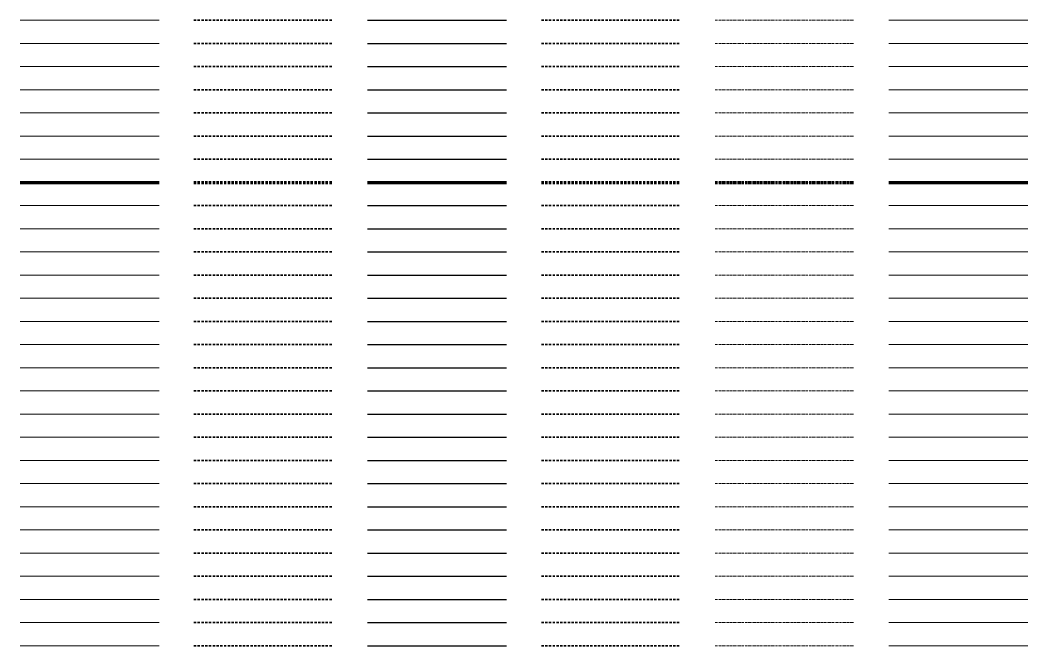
# Model space of a CAD drawing. Header units: metres. Extents: x -170 to 2070, y -13 to 17840.
# Drawn here: x 150 to 1020, y 16180 to 16720 of the extents above; entities that cross this region are included whole.
import ezdxf
from ezdxf.lldxf.tags import DXFTag

# ---------------------------------------------------------------- set-up
doc = ezdxf.new("R2010")
doc.units = ezdxf.units.M
doc.linetypes.add('KL-SO', pattern=[3.25, 2, -1.25])
doc.linetypes.add('KL-VERLATEN-SO', pattern=[3.25, 2, -0.5, 0.25, -0.5])
for name, color, linetype, lineweight in [('B-OI-KL-ET_MS_TRANSPORT_3 kV_1x630Cu as70-G', 12, 'Continuous', 18), ('B-OI-KL-ET_MS_TRANSPORT_3 kV_1x630Cu as70-RESERVE-G', 12, 'KL-RESERVE-SO', 18), ('B-OI-KL-ET_MS_TRANSPORT_3 kV_1x630Cu as70-VERLATEN-G', 12, 'KL-VERLATEN-SO', 18), ('B-OI-KL-ET_MS_TRANSPORT_3 kV_1x800Alrm as35-G', 12, 'Continuous', 18), ('B-OI-KL-ET_MS_TRANSPORT_3 kV_1x800Alrm as35-RESERVE-G', 12, 'KL-RESERVE-SO', 18), ('B-OI-KL-ET_MS_TRANSPORT_3 kV_1x800Alrm as35-VERLATEN-G', 12, 'KL-VERLATEN-SO', 18), ('B-OI-KL-ET_MS_TRANSPORT_3 kV_1x800Alrm as50-G', 12, 'Continuous', 18), ('B-OI-KL-ET_MS_TRANSPORT_3 kV_1x800Alrm as50-RESERVE-G', 12, 'KL-RESERVE-SO', 18), ('B-OI-KL-ET_MS_TRANSPORT_3 kV_1x800Alrm as50-VERLATEN-G', 12, 'KL-VERLATEN-SO', 18), ('B-OI-KL-ET_MS_TRANSPORT_3 kV_3x240Alrm as35-G', 12, 'Continuous', 18), ('B-OI-KL-ET_MS_TRANSPORT_3 kV_3x240Alrm as35-RESERVE-G', 12, 'KL-RESERVE-SO', 18), ('B-OI-KL-ET_MS_TRANSPORT_3 kV_3x240Alrm as35-VERLATEN-G', 12, 'KL-VERLATEN-SO', 18), ('B-OI-KL-ET_MS_TRANSPORT_3 kV_3x240Alrm as50-G', 12, 'Continuous', 18), ('B-OI-KL-ET_MS_TRANSPORT_3 kV_3x240Alrm as50-RESERVE-G', 12, 'KL-RESERVE-SO', 18), ('B-OI-KL-ET_MS_TRANSPORT_3 kV_3x240Alrm as50-VERLATEN-G', 12, 'KL-VERLATEN-SO', 18), ('B-OI-KL-ET_MS_TRANSPORT_3 kV_3x95Alrm as50-G', 12, 'Continuous', 18), ('B-OI-KL-ET_MS_TRANSPORT_3 kV_3x95Alrm as50-RESERVE-G', 12, 'KL-RESERVE-SO', 18), ('B-OI-KL-ET_MS_TRANSPORT_3 kV_3x95Alrm as50-VERLATEN-G', 12, 'KL-VERLATEN-SO', 18), ('B-OI-KL-ET_MS_TRANSPORT_3 kV_OVERIG-G', 12, 'Continuous', 18), ('B-OI-KL-ET_MS_TRANSPORT_3 kV_OVERIG-RESERVE-G', 12, 'KL-RESERVE-SO', 18), ('B-OI-KL-ET_MS_TRANSPORT_3 kV_OVERIG-VERLATEN-G', 12, 'KL-VERLATEN-SO', 18), ('B-OI-KL-ET_MS_TRANSPORT_6 kV_1x240Alrm as25-G', 12, 'Continuous', 18), ('B-OI-KL-ET_MS_TRANSPORT_6 kV_1x240Alrm as25-RESERVE-G', 12, 'KL-RESERVE-SO', 18), ('B-OI-KL-ET_MS_TRANSPORT_6 kV_1x240Alrm as25-VERLATEN-G', 12, 'KL-VERLATEN-SO', 18), ('B-OI-KL-ET_MS_TRANSPORT_6 kV_1x400Cu 50as-G', 12, 'Continuous', 18), ('B-OI-KL-ET_MS_TRANSPORT_6 kV_1x400Cu 50as-RESERVE-G', 12, 'KL-RESERVE-SO', 18), ('B-OI-KL-ET_MS_TRANSPORT_6 kV_1x400Cu 50as-VERLATEN-G', 12, 'KL-VERLATEN-SO', 18), ('B-OI-KL-ET_MS_TRANSPORT_6 kV_1x630Alrm as35-G', 12, 'Continuous', 18), ('B-OI-KL-ET_MS_TRANSPORT_6 kV_1x630Alrm as35-RESERVE-G', 12, 'KL-RESERVE-SO', 18), ('B-OI-KL-ET_MS_TRANSPORT_6 kV_1x630Alrm as35-VERLATEN-G', 12, 'KL-VERLATEN-SO', 18), ('B-OI-KL-ET_MS_TRANSPORT_6 kV_1x630Alrm as50-G', 12, 'Continuous', 18), ('B-OI-KL-ET_MS_TRANSPORT_6 kV_1x630Alrm as50-RESERVE-G', 12, 'KL-RESERVE-SO', 18), ('B-OI-KL-ET_MS_TRANSPORT_6 kV_1x630Alrm as50-VERLATEN-G', 12, 'KL-VERLATEN-SO', 18), ('B-OI-KL-ET_MS_TRANSPORT_6 kV_1x630Cu as35-G', 12, 'Continuous', 18), ('B-OI-KL-ET_MS_TRANSPORT_6 kV_1x630Cu as35-RESERVE-G', 12, 'KL-RESERVE-SO', 18), ('B-OI-KL-ET_MS_TRANSPORT_6 kV_1x630Cu as35-VERLATEN-G', 12, 'KL-VERLATEN-SO', 18), ('B-OI-KL-ET_MS_TRANSPORT_6 kV_1x630Cu as50-G', 12, 'Continuous', 18), ('B-OI-KL-ET_MS_TRANSPORT_6 kV_1x630Cu as50-RESERVE-G', 12, 'KL-RESERVE-SO', 18), ('B-OI-KL-ET_MS_TRANSPORT_6 kV_1x630Cu as50-VERLATEN-G', 12, 'KL-VERLATEN-SO', 18), ('B-OI-KL-ET_MS_TRANSPORT_6 kV_1x630Cu as70-G', 12, 'Continuous', 18), ('B-OI-KL-ET_MS_TRANSPORT_6 kV_1x630Cu as70-RESERVE-G', 12, 'KL-RESERVE-SO', 18), ('B-OI-KL-ET_MS_TRANSPORT_6 kV_1x630Cu as70-VERLATEN-G', 12, 'KL-VERLATEN-SO', 18), ('B-OI-KL-ET_MS_TRANSPORT_6 kV_1x800Alrm as35-G', 12, 'Continuous', 18), ('B-OI-KL-ET_MS_TRANSPORT_6 kV_1x800Alrm as35-RESERVE-G', 12, 'KL-RESERVE-SO', 18), ('B-OI-KL-ET_MS_TRANSPORT_6 kV_1x800Alrm as35-VERLATEN-G', 12, 'KL-VERLATEN-SO', 18), ('B-OI-KL-ET_MS_TRANSPORT_6 kV_1x800Alrm as50-G', 12, 'Continuous', 18), ('B-OI-KL-ET_MS_TRANSPORT_6 kV_1x800Alrm as50-RESERVE-G', 12, 'KL-RESERVE-SO', 18), ('B-OI-KL-ET_MS_TRANSPORT_6 kV_1x800Alrm as50-VERLATEN-G', 12, 'KL-VERLATEN-SO', 18), ('B-OI-KL-ET_MS_TRANSPORT_6 kV_3x240Alrm as35-G', 12, 'Continuous', 18), ('B-OI-KL-ET_MS_TRANSPORT_6 kV_3x240Alrm as35-RESERVE-G', 12, 'KL-RESERVE-SO', 18), ('B-OI-KL-ET_MS_TRANSPORT_6 kV_3x240Alrm as35-VERLATEN-G', 12, 'KL-VERLATEN-SO', 18), ('B-OI-KL-ET_MS_TRANSPORT_6 kV_3x240Alrm as50-G', 12, 'Continuous', 18), ('B-OI-KL-ET_MS_TRANSPORT_6 kV_3x240Alrm as50-RESERVE-G', 12, 'KL-RESERVE-SO', 18), ('B-OI-KL-ET_MS_TRANSPORT_6 kV_3x240Alrm as50-VERLATEN-G', 12, 'KL-VERLATEN-SO', 18), ('B-OI-KL-ET_MS_TRANSPORT_6 kV_3x95Alrm as50-G', 12, 'Continuous', 18), ('B-OI-KL-ET_MS_TRANSPORT_6 kV_3x95Alrm as50-RESERVE-G', 12, 'KL-RESERVE-SO', 18), ('B-OI-KL-ET_MS_TRANSPORT_6 kV_3x95Alrm as50-VERLATEN-G', 12, 'KL-VERLATEN-SO', 18), ('B-OI-KL-ET_MS_TRANSPORT_6 kV_OVERIG-G', 12, 'Continuous', 18), ('B-OI-KL-ET_MS_TRANSPORT_6 kV_OVERIG-RESERVE-G', 12, 'KL-RESERVE-SO', 18), ('B-OI-KL-ET_MS_TRANSPORT_6 kV_OVERIG-VERLATEN-G', 12, 'KL-VERLATEN-SO', 18), ('B-OI-KL-ET_MS_VERWIJZING_MANTELBUIS-G', 7, 'Continuous', 70), ('B-OI-KL-ET_MS_VERWIJZING_MANTELBUIS-RESERVE-G', 7, 'KL-RESERVE-SO', 70), ('B-OI-KL-ET_MS_VERWIJZING_MANTELBUIS-VERLATEN-G', 7, 'KL-VERLATEN-SO', 70), ('B-OI-KL-ET_MS_ZINKER_BOOG-G', 7, 'Continuous', 18), ('B-OI-KL-ET_MS_ZINKER_BOOG-RESERVE-G', 7, 'KL-RESERVE-SO', 18), ('B-OI-KL-ET_MS_ZINKER_BOOG-VERLATEN-G', 7, 'KL-VERLATEN-SO', 18), ('B-OI-KL-ET_OV_AANSLUITNET_230 V_2x2.5Cu as2.5-G', 14, 'Continuous', 18), ('B-OI-KL-ET_OV_AANSLUITNET_230 V_2x2.5Cu as2.5-RESERVE-G', 14, 'KL-RESERVE-SO', 18), ('B-OI-KL-ET_OV_AANSLUITNET_230 V_2x2.5Cu as2.5-VERLATEN-G', 14, 'KL-VERLATEN-SO', 18), ('B-OI-KL-ET_OV_AANSLUITNET_230 V_3x10Cu as10-G', 14, 'Continuous', 18), ('B-OI-KL-ET_OV_AANSLUITNET_230 V_3x10Cu as10-RESERVE-G', 14, 'KL-RESERVE-SO', 18), ('B-OI-KL-ET_OV_AANSLUITNET_230 V_3x10Cu as10-VERLATEN-G', 14, 'KL-VERLATEN-SO', 18), ('B-OI-KL-ET_OV_AANSLUITNET_230 V_3x2.5Cu as2.5-G', 14, 'Continuous', 18), ('B-OI-KL-ET_OV_AANSLUITNET_230 V_3x2.5Cu as2.5-RESERVE-G', 14, 'KL-RESERVE-SO', 18), ('B-OI-KL-ET_OV_AANSLUITNET_230 V_3x2.5Cu as2.5-VERLATEN-G', 14, 'KL-VERLATEN-SO', 18), ('B-OI-KL-ET_OV_AANSLUITNET_230 V_3x6Cu as6-G', 14, 'Continuous', 18), ('B-OI-KL-ET_OV_AANSLUITNET_230 V_3x6Cu as6-RESERVE-G', 14, 'KL-RESERVE-SO', 18), ('B-OI-KL-ET_OV_AANSLUITNET_230 V_3x6Cu as6-VERLATEN-G', 14, 'KL-VERLATEN-SO', 18), ('B-OI-KL-ET_OV_AANSLUITNET_230 V_4x10Cu as10-G', 14, 'Continuous', 18), ('B-OI-KL-ET_OV_AANSLUITNET_230 V_4x10Cu as10-RESERVE-G', 14, 'KL-RESERVE-SO', 18), ('B-OI-KL-ET_OV_AANSLUITNET_230 V_4x10Cu as10-VERLATEN-G', 14, 'KL-VERLATEN-SO', 18), ('B-OI-KL-ET_OV_AANSLUITNET_230 V_4x150Al 4x6Cu as50Cu-G', 14, 'Continuous', 18), ('B-OI-KL-ET_OV_AANSLUITNET_230 V_4x150Al 4x6Cu as50Cu-RESERVE-G', 14, 'KL-RESERVE-SO', 18), ('B-OI-KL-ET_OV_AANSLUITNET_230 V_4x150Al 4x6Cu as50Cu-VERLATEN-G', 14, 'KL-VERLATEN-SO', 18), ('N-OI-KL-ET_MS_TRANSPORT_3 kV_1x630Cu as70-G', 12, 'KL-SO', 35), ('N-OI-KL-ET_MS_TRANSPORT_3 kV_1x800Alrm as35-G', 12, 'KL-SO', 35), ('N-OI-KL-ET_MS_TRANSPORT_3 kV_1x800Alrm as50-G', 12, 'KL-SO', 35), ('N-OI-KL-ET_MS_TRANSPORT_3 kV_3x240Alrm as35-G', 12, 'KL-SO', 35), ('N-OI-KL-ET_MS_TRANSPORT_3 kV_3x240Alrm as50-G', 12, 'KL-SO', 35), ('N-OI-KL-ET_MS_TRANSPORT_3 kV_3x95Alrm as50-G', 12, 'KL-SO', 35), ('N-OI-KL-ET_MS_TRANSPORT_3 kV_OVERIG-G', 12, 'KL-SO', 35), ('N-OI-KL-ET_MS_TRANSPORT_6 kV_1x240Alrm as25-G', 12, 'KL-SO', 35), ('N-OI-KL-ET_MS_TRANSPORT_6 kV_1x400Cu 50as-G', 12, 'KL-SO', 35), ('N-OI-KL-ET_MS_TRANSPORT_6 kV_1x630Alrm as35-G', 12, 'KL-SO', 35), ('N-OI-KL-ET_MS_TRANSPORT_6 kV_1x630Alrm as50-G', 12, 'KL-SO', 35), ('N-OI-KL-ET_MS_TRANSPORT_6 kV_1x630Cu as35-G', 12, 'KL-SO', 35), ('N-OI-KL-ET_MS_TRANSPORT_6 kV_1x630Cu as50-G', 12, 'KL-SO', 35), ('N-OI-KL-ET_MS_TRANSPORT_6 kV_1x630Cu as70-G', 12, 'KL-SO', 35), ('N-OI-KL-ET_MS_TRANSPORT_6 kV_1x800Alrm as35-G', 12, 'KL-SO', 35), ('N-OI-KL-ET_MS_TRANSPORT_6 kV_1x800Alrm as50-G', 12, 'KL-SO', 35), ('N-OI-KL-ET_MS_TRANSPORT_6 kV_3x240Alrm as35-G', 12, 'KL-SO', 35), ('N-OI-KL-ET_MS_TRANSPORT_6 kV_3x240Alrm as50-G', 12, 'KL-SO', 35), ('N-OI-KL-ET_MS_TRANSPORT_6 kV_3x95Alrm as50-G', 12, 'KL-SO', 35), ('N-OI-KL-ET_MS_TRANSPORT_6 kV_OVERIG-G', 12, 'KL-SO', 35), ('N-OI-KL-ET_MS_VERWIJZING_MANTELBUIS-G', 10, 'KL-SO', 70), ('N-OI-KL-ET_MS_ZINKER_BOOG-G', 7, 'KL-SO', 35), ('N-OI-KL-ET_OV_AANSLUITNET_230 V_2x2.5Cu as2.5-G', 14, 'KL-SO', 35), ('N-OI-KL-ET_OV_AANSLUITNET_230 V_3x10Cu as10-G', 14, 'KL-SO', 35), ('N-OI-KL-ET_OV_AANSLUITNET_230 V_3x2.5Cu as2.5-G', 14, 'KL-SO', 35), ('N-OI-KL-ET_OV_AANSLUITNET_230 V_3x6Cu as6-G', 14, 'KL-SO', 35), ('N-OI-KL-ET_OV_AANSLUITNET_230 V_4x10Cu as10-G', 14, 'KL-SO', 35), ('N-OI-KL-ET_OV_AANSLUITNET_230 V_4x150Al 4x6Cu as50Cu-G', 14, 'KL-SO', 35), ('R-OI-KL-ET_MS_TRANSPORT_3 kV_1x630Cu as70-G', 12, 'KL-SO', 35), ('R-OI-KL-ET_MS_TRANSPORT_3 kV_1x800Alrm as35-G', 12, 'KL-SO', 35), ('R-OI-KL-ET_MS_TRANSPORT_3 kV_1x800Alrm as50-G', 12, 'KL-SO', 35), ('R-OI-KL-ET_MS_TRANSPORT_3 kV_3x240Alrm as35-G', 12, 'KL-SO', 35), ('R-OI-KL-ET_MS_TRANSPORT_3 kV_3x240Alrm as50-G', 12, 'KL-SO', 35), ('R-OI-KL-ET_MS_TRANSPORT_3 kV_3x95Alrm as50-G', 12, 'KL-SO', 35), ('R-OI-KL-ET_MS_TRANSPORT_3 kV_OVERIG-G', 12, 'KL-SO', 35), ('R-OI-KL-ET_MS_TRANSPORT_6 kV_1x240Alrm as25-G', 12, 'KL-SO', 35), ('R-OI-KL-ET_MS_TRANSPORT_6 kV_1x400Cu 50as-G', 12, 'KL-SO', 35), ('R-OI-KL-ET_MS_TRANSPORT_6 kV_1x630Alrm as35-G', 12, 'KL-SO', 35), ('R-OI-KL-ET_MS_TRANSPORT_6 kV_1x630Alrm as50-G', 12, 'KL-SO', 35), ('R-OI-KL-ET_MS_TRANSPORT_6 kV_1x630Cu as35-G', 12, 'KL-SO', 35), ('R-OI-KL-ET_MS_TRANSPORT_6 kV_1x630Cu as50-G', 12, 'KL-SO', 35), ('R-OI-KL-ET_MS_TRANSPORT_6 kV_1x630Cu as70-G', 12, 'KL-SO', 35), ('R-OI-KL-ET_MS_TRANSPORT_6 kV_1x800Alrm as35-G', 12, 'KL-SO', 35), ('R-OI-KL-ET_MS_TRANSPORT_6 kV_1x800Alrm as50-G', 12, 'KL-SO', 35), ('R-OI-KL-ET_MS_TRANSPORT_6 kV_3x240Alrm as35-G', 12, 'KL-SO', 35), ('R-OI-KL-ET_MS_TRANSPORT_6 kV_3x240Alrm as50-G', 12, 'KL-SO', 35), ('R-OI-KL-ET_MS_TRANSPORT_6 kV_3x95Alrm as50-G', 12, 'KL-SO', 35), ('R-OI-KL-ET_MS_TRANSPORT_6 kV_OVERIG-G', 12, 'KL-SO', 35), ('R-OI-KL-ET_MS_VERWIJZING_MANTELBUIS-G', 10, 'KL-SO', 70), ('R-OI-KL-ET_MS_ZINKER_BOOG-G', 7, 'KL-SO', 35), ('R-OI-KL-ET_OV_AANSLUITNET_230 V_2x2.5Cu as2.5-G', 14, 'KL-SO', 35), ('R-OI-KL-ET_OV_AANSLUITNET_230 V_3x10Cu as10-G', 14, 'KL-SO', 35), ('R-OI-KL-ET_OV_AANSLUITNET_230 V_3x2.5Cu as2.5-G', 14, 'KL-SO', 35), ('R-OI-KL-ET_OV_AANSLUITNET_230 V_3x6Cu as6-G', 14, 'KL-SO', 35), ('R-OI-KL-ET_OV_AANSLUITNET_230 V_4x10Cu as10-G', 14, 'KL-SO', 35), ('R-OI-KL-ET_OV_AANSLUITNET_230 V_4x150Al 4x6Cu as50Cu-G', 14, 'KL-SO', 35), ('V-OI-KL-ET_MS_TRANSPORT_3 kV_1x630Cu as70-G', 12, 'V-KL-SO', 25), ('V-OI-KL-ET_MS_TRANSPORT_3 kV_1x800Alrm as35-G', 12, 'V-KL-SO', 25), ('V-OI-KL-ET_MS_TRANSPORT_3 kV_1x800Alrm as50-G', 12, 'V-KL-SO', 25), ('V-OI-KL-ET_MS_TRANSPORT_3 kV_3x240Alrm as35-G', 12, 'V-KL-SO', 25), ('V-OI-KL-ET_MS_TRANSPORT_3 kV_3x240Alrm as50-G', 12, 'V-KL-SO', 25), ('V-OI-KL-ET_MS_TRANSPORT_3 kV_3x95Alrm as50-G', 12, 'V-KL-SO', 25), ('V-OI-KL-ET_MS_TRANSPORT_3 kV_OVERIG-G', 12, 'V-KL-SO', 25), ('V-OI-KL-ET_MS_TRANSPORT_6 kV_1x240Alrm as25-G', 12, 'V-KL-SO', 25), ('V-OI-KL-ET_MS_TRANSPORT_6 kV_1x400Cu 50as-G', 12, 'V-KL-SO', 25), ('V-OI-KL-ET_MS_TRANSPORT_6 kV_1x630Alrm as35-G', 12, 'V-KL-SO', 25), ('V-OI-KL-ET_MS_TRANSPORT_6 kV_1x630Alrm as50-G', 12, 'V-KL-SO', 25), ('V-OI-KL-ET_MS_TRANSPORT_6 kV_1x630Cu as35-G', 12, 'V-KL-SO', 25), ('V-OI-KL-ET_MS_TRANSPORT_6 kV_1x630Cu as50-G', 12, 'V-KL-SO', 25), ('V-OI-KL-ET_MS_TRANSPORT_6 kV_1x630Cu as70-G', 12, 'V-KL-SO', 25), ('V-OI-KL-ET_MS_TRANSPORT_6 kV_1x800Alrm as35-G', 12, 'V-KL-SO', 25), ('V-OI-KL-ET_MS_TRANSPORT_6 kV_1x800Alrm as50-G', 12, 'V-KL-SO', 25), ('V-OI-KL-ET_MS_TRANSPORT_6 kV_3x240Alrm as35-G', 12, 'V-KL-SO', 25), ('V-OI-KL-ET_MS_TRANSPORT_6 kV_3x240Alrm as50-G', 12, 'V-KL-SO', 25), ('V-OI-KL-ET_MS_TRANSPORT_6 kV_3x95Alrm as50-G', 12, 'V-KL-SO', 25), ('V-OI-KL-ET_MS_TRANSPORT_6 kV_OVERIG-G', 12, 'V-KL-SO', 25), ('V-OI-KL-ET_MS_VERWIJZING_MANTELBUIS-G', 7, 'V-KL-SO', 70), ('V-OI-KL-ET_MS_ZINKER_BOOG-G', 7, 'V-KL-SO', 25), ('V-OI-KL-ET_OV_AANSLUITNET_230 V_2x2.5Cu as2.5-G', 14, 'V-KL-SO', 25), ('V-OI-KL-ET_OV_AANSLUITNET_230 V_3x10Cu as10-G', 14, 'V-KL-SO', 25), ('V-OI-KL-ET_OV_AANSLUITNET_230 V_3x2.5Cu as2.5-G', 14, 'V-KL-SO', 25), ('V-OI-KL-ET_OV_AANSLUITNET_230 V_3x6Cu as6-G', 14, 'V-KL-SO', 25), ('V-OI-KL-ET_OV_AANSLUITNET_230 V_4x10Cu as10-G', 14, 'V-KL-SO', 25), ('V-OI-KL-ET_OV_AANSLUITNET_230 V_4x150Al 4x6Cu as50Cu-G', 14, 'V-KL-SO', 25)]:
    doc.layers.add(name, color=color, linetype=linetype, lineweight=lineweight)
tags = doc.linetypes.add('KL-RESERVE-SO', pattern='A,7,-2,["RS",Standard,S=1,R=0,X=-1,Y=-0.5],-1.5', length=10.5).pattern_tags.tags
tags[6] = DXFTag(74, 10)
doc.linetypes.add('V-KL-SO', pattern='A,2,[24,nlcs.shx,S=0.75,R=0,X=0,Y=0],2', length=4)

msp = doc.modelspace()

# ---------------------------------------------------------------- linework, layer by layer
at = {"layer": 'B-OI-KL-ET_MS_TRANSPORT_3 kV_1x630Cu as70-G'}
msp.add_line((150, 16180), (270, 16180), dxfattribs=at)
at = {"layer": 'B-OI-KL-ET_MS_TRANSPORT_3 kV_1x630Cu as70-RESERVE-G'}
msp.add_line((900, 16180), (1020, 16180), dxfattribs=at)
at = {"layer": 'B-OI-KL-ET_MS_TRANSPORT_3 kV_1x630Cu as70-VERLATEN-G'}
msp.add_line((750, 16180), (870, 16180), dxfattribs=at)
at = {"layer": 'B-OI-KL-ET_MS_TRANSPORT_3 kV_1x800Alrm as35-G'}
msp.add_line((150, 16200), (270, 16200), dxfattribs=at)
at = {"layer": 'B-OI-KL-ET_MS_TRANSPORT_3 kV_1x800Alrm as35-RESERVE-G'}
msp.add_line((900, 16200), (1020, 16200), dxfattribs=at)
at = {"layer": 'B-OI-KL-ET_MS_TRANSPORT_3 kV_1x800Alrm as35-VERLATEN-G'}
msp.add_line((750, 16200), (870, 16200), dxfattribs=at)
at = {"layer": 'B-OI-KL-ET_MS_TRANSPORT_3 kV_1x800Alrm as50-G'}
msp.add_line((150, 16220), (270, 16220), dxfattribs=at)
at = {"layer": 'B-OI-KL-ET_MS_TRANSPORT_3 kV_1x800Alrm as50-RESERVE-G'}
msp.add_line((900, 16220), (1020, 16220), dxfattribs=at)
at = {"layer": 'B-OI-KL-ET_MS_TRANSPORT_3 kV_1x800Alrm as50-VERLATEN-G'}
msp.add_line((750, 16220), (870, 16220), dxfattribs=at)
at = {"layer": 'B-OI-KL-ET_MS_TRANSPORT_3 kV_3x240Alrm as35-G'}
msp.add_line((150, 16240), (270, 16240), dxfattribs=at)
at = {"layer": 'B-OI-KL-ET_MS_TRANSPORT_3 kV_3x240Alrm as35-RESERVE-G'}
msp.add_line((900, 16240), (1020, 16240), dxfattribs=at)
at = {"layer": 'B-OI-KL-ET_MS_TRANSPORT_3 kV_3x240Alrm as35-VERLATEN-G'}
msp.add_line((750, 16240), (870, 16240), dxfattribs=at)
at = {"layer": 'B-OI-KL-ET_MS_TRANSPORT_3 kV_3x240Alrm as50-G'}
msp.add_line((150, 16260), (270, 16260), dxfattribs=at)
at = {"layer": 'B-OI-KL-ET_MS_TRANSPORT_3 kV_3x240Alrm as50-RESERVE-G'}
msp.add_line((900, 16260), (1020, 16260), dxfattribs=at)
at = {"layer": 'B-OI-KL-ET_MS_TRANSPORT_3 kV_3x240Alrm as50-VERLATEN-G'}
msp.add_line((750, 16260), (870, 16260), dxfattribs=at)
at = {"layer": 'B-OI-KL-ET_MS_TRANSPORT_3 kV_3x95Alrm as50-G'}
msp.add_line((150, 16280), (270, 16280), dxfattribs=at)
at = {"layer": 'B-OI-KL-ET_MS_TRANSPORT_3 kV_3x95Alrm as50-RESERVE-G'}
msp.add_line((900, 16280), (1020, 16280), dxfattribs=at)
at = {"layer": 'B-OI-KL-ET_MS_TRANSPORT_3 kV_3x95Alrm as50-VERLATEN-G'}
msp.add_line((750, 16280), (870, 16280), dxfattribs=at)
at = {"layer": 'B-OI-KL-ET_MS_TRANSPORT_3 kV_OVERIG-G'}
msp.add_line((150, 16300), (270, 16300), dxfattribs=at)
at = {"layer": 'B-OI-KL-ET_MS_TRANSPORT_3 kV_OVERIG-RESERVE-G'}
msp.add_line((900, 16300), (1020, 16300), dxfattribs=at)
at = {"layer": 'B-OI-KL-ET_MS_TRANSPORT_3 kV_OVERIG-VERLATEN-G'}
msp.add_line((750, 16300), (870, 16300), dxfattribs=at)
at = {"layer": 'B-OI-KL-ET_MS_TRANSPORT_6 kV_1x240Alrm as25-G'}
msp.add_line((150, 16320), (270, 16320), dxfattribs=at)
at = {"layer": 'B-OI-KL-ET_MS_TRANSPORT_6 kV_1x240Alrm as25-RESERVE-G'}
msp.add_line((900, 16320), (1020, 16320), dxfattribs=at)
at = {"layer": 'B-OI-KL-ET_MS_TRANSPORT_6 kV_1x240Alrm as25-VERLATEN-G'}
msp.add_line((750, 16320), (870, 16320), dxfattribs=at)
at = {"layer": 'B-OI-KL-ET_MS_TRANSPORT_6 kV_1x400Cu 50as-G'}
msp.add_line((150, 16340), (270, 16340), dxfattribs=at)
at = {"layer": 'B-OI-KL-ET_MS_TRANSPORT_6 kV_1x400Cu 50as-RESERVE-G'}
msp.add_line((900, 16340), (1020, 16340), dxfattribs=at)
at = {"layer": 'B-OI-KL-ET_MS_TRANSPORT_6 kV_1x400Cu 50as-VERLATEN-G'}
msp.add_line((750, 16340), (870, 16340), dxfattribs=at)
at = {"layer": 'B-OI-KL-ET_MS_TRANSPORT_6 kV_1x630Alrm as35-G'}
msp.add_line((150, 16360), (270, 16360), dxfattribs=at)
at = {"layer": 'B-OI-KL-ET_MS_TRANSPORT_6 kV_1x630Alrm as35-RESERVE-G'}
msp.add_line((900, 16360), (1020, 16360), dxfattribs=at)
at = {"layer": 'B-OI-KL-ET_MS_TRANSPORT_6 kV_1x630Alrm as35-VERLATEN-G'}
msp.add_line((750, 16360), (870, 16360), dxfattribs=at)
at = {"layer": 'B-OI-KL-ET_MS_TRANSPORT_6 kV_1x630Alrm as50-G'}
msp.add_line((150, 16380), (270, 16380), dxfattribs=at)
at = {"layer": 'B-OI-KL-ET_MS_TRANSPORT_6 kV_1x630Alrm as50-RESERVE-G'}
msp.add_line((900, 16380), (1020, 16380), dxfattribs=at)
at = {"layer": 'B-OI-KL-ET_MS_TRANSPORT_6 kV_1x630Alrm as50-VERLATEN-G'}
msp.add_line((750, 16380), (870, 16380), dxfattribs=at)
at = {"layer": 'B-OI-KL-ET_MS_TRANSPORT_6 kV_1x630Cu as35-G'}
msp.add_line((150, 16400), (270, 16400), dxfattribs=at)
at = {"layer": 'B-OI-KL-ET_MS_TRANSPORT_6 kV_1x630Cu as35-RESERVE-G'}
msp.add_line((900, 16400), (1020, 16400), dxfattribs=at)
at = {"layer": 'B-OI-KL-ET_MS_TRANSPORT_6 kV_1x630Cu as35-VERLATEN-G'}
msp.add_line((750, 16400), (870, 16400), dxfattribs=at)
at = {"layer": 'B-OI-KL-ET_MS_TRANSPORT_6 kV_1x630Cu as50-G'}
msp.add_line((150, 16420), (270, 16420), dxfattribs=at)
at = {"layer": 'B-OI-KL-ET_MS_TRANSPORT_6 kV_1x630Cu as50-RESERVE-G'}
msp.add_line((900, 16420), (1020, 16420), dxfattribs=at)
at = {"layer": 'B-OI-KL-ET_MS_TRANSPORT_6 kV_1x630Cu as50-VERLATEN-G'}
msp.add_line((750, 16420), (870, 16420), dxfattribs=at)
at = {"layer": 'B-OI-KL-ET_MS_TRANSPORT_6 kV_1x630Cu as70-G'}
msp.add_line((150, 16440), (270, 16440), dxfattribs=at)
at = {"layer": 'B-OI-KL-ET_MS_TRANSPORT_6 kV_1x630Cu as70-RESERVE-G'}
msp.add_line((900, 16440), (1020, 16440), dxfattribs=at)
at = {"layer": 'B-OI-KL-ET_MS_TRANSPORT_6 kV_1x630Cu as70-VERLATEN-G'}
msp.add_line((750, 16440), (870, 16440), dxfattribs=at)
at = {"layer": 'B-OI-KL-ET_MS_TRANSPORT_6 kV_1x800Alrm as35-G'}
msp.add_line((150, 16460), (270, 16460), dxfattribs=at)
at = {"layer": 'B-OI-KL-ET_MS_TRANSPORT_6 kV_1x800Alrm as35-RESERVE-G'}
msp.add_line((900, 16460), (1020, 16460), dxfattribs=at)
at = {"layer": 'B-OI-KL-ET_MS_TRANSPORT_6 kV_1x800Alrm as35-VERLATEN-G'}
msp.add_line((750, 16460), (870, 16460), dxfattribs=at)
at = {"layer": 'B-OI-KL-ET_MS_TRANSPORT_6 kV_1x800Alrm as50-G'}
msp.add_line((150, 16480), (270, 16480), dxfattribs=at)
at = {"layer": 'B-OI-KL-ET_MS_TRANSPORT_6 kV_1x800Alrm as50-RESERVE-G'}
msp.add_line((900, 16480), (1020, 16480), dxfattribs=at)
at = {"layer": 'B-OI-KL-ET_MS_TRANSPORT_6 kV_1x800Alrm as50-VERLATEN-G'}
msp.add_line((750, 16480), (870, 16480), dxfattribs=at)
at = {"layer": 'B-OI-KL-ET_MS_TRANSPORT_6 kV_3x240Alrm as35-G'}
msp.add_line((150, 16500), (270, 16500), dxfattribs=at)
at = {"layer": 'B-OI-KL-ET_MS_TRANSPORT_6 kV_3x240Alrm as35-RESERVE-G'}
msp.add_line((900, 16500), (1020, 16500), dxfattribs=at)
at = {"layer": 'B-OI-KL-ET_MS_TRANSPORT_6 kV_3x240Alrm as35-VERLATEN-G'}
msp.add_line((750, 16500), (870, 16500), dxfattribs=at)
at = {"layer": 'B-OI-KL-ET_MS_TRANSPORT_6 kV_3x240Alrm as50-G'}
msp.add_line((150, 16520), (270, 16520), dxfattribs=at)
at = {"layer": 'B-OI-KL-ET_MS_TRANSPORT_6 kV_3x240Alrm as50-RESERVE-G'}
msp.add_line((900, 16520), (1020, 16520), dxfattribs=at)
at = {"layer": 'B-OI-KL-ET_MS_TRANSPORT_6 kV_3x240Alrm as50-VERLATEN-G'}
msp.add_line((750, 16520), (870, 16520), dxfattribs=at)
at = {"layer": 'B-OI-KL-ET_MS_TRANSPORT_6 kV_3x95Alrm as50-G'}
msp.add_line((150, 16540), (270, 16540), dxfattribs=at)
at = {"layer": 'B-OI-KL-ET_MS_TRANSPORT_6 kV_3x95Alrm as50-RESERVE-G'}
msp.add_line((900, 16540), (1020, 16540), dxfattribs=at)
at = {"layer": 'B-OI-KL-ET_MS_TRANSPORT_6 kV_3x95Alrm as50-VERLATEN-G'}
msp.add_line((750, 16540), (870, 16540), dxfattribs=at)
at = {"layer": 'B-OI-KL-ET_MS_TRANSPORT_6 kV_OVERIG-G'}
msp.add_line((150, 16560), (270, 16560), dxfattribs=at)
at = {"layer": 'B-OI-KL-ET_MS_TRANSPORT_6 kV_OVERIG-RESERVE-G'}
msp.add_line((900, 16560), (1020, 16560), dxfattribs=at)
at = {"layer": 'B-OI-KL-ET_MS_TRANSPORT_6 kV_OVERIG-VERLATEN-G'}
msp.add_line((750, 16560), (870, 16560), dxfattribs=at)
at = {"layer": 'B-OI-KL-ET_MS_VERWIJZING_MANTELBUIS-G'}
msp.add_line((150, 16580), (270, 16580), dxfattribs=at)
at = {"layer": 'B-OI-KL-ET_MS_VERWIJZING_MANTELBUIS-RESERVE-G'}
msp.add_line((900, 16580), (1020, 16580), dxfattribs=at)
at = {"layer": 'B-OI-KL-ET_MS_VERWIJZING_MANTELBUIS-VERLATEN-G'}
msp.add_line((750, 16580), (870, 16580), dxfattribs=at)
at = {"layer": 'B-OI-KL-ET_MS_ZINKER_BOOG-G'}
msp.add_line((150, 16600), (270, 16600), dxfattribs=at)
at = {"layer": 'B-OI-KL-ET_MS_ZINKER_BOOG-RESERVE-G'}
msp.add_line((900, 16600), (1020, 16600), dxfattribs=at)
at = {"layer": 'B-OI-KL-ET_MS_ZINKER_BOOG-VERLATEN-G'}
msp.add_line((750, 16600), (870, 16600), dxfattribs=at)
at = {"layer": 'B-OI-KL-ET_OV_AANSLUITNET_230 V_2x2.5Cu as2.5-G'}
msp.add_line((150, 16620), (270, 16620), dxfattribs=at)
at = {"layer": 'B-OI-KL-ET_OV_AANSLUITNET_230 V_2x2.5Cu as2.5-RESERVE-G'}
msp.add_line((900, 16620), (1020, 16620), dxfattribs=at)
at = {"layer": 'B-OI-KL-ET_OV_AANSLUITNET_230 V_2x2.5Cu as2.5-VERLATEN-G'}
msp.add_line((750, 16620), (870, 16620), dxfattribs=at)
at = {"layer": 'B-OI-KL-ET_OV_AANSLUITNET_230 V_3x10Cu as10-G'}
msp.add_line((150, 16640), (270, 16640), dxfattribs=at)
at = {"layer": 'B-OI-KL-ET_OV_AANSLUITNET_230 V_3x10Cu as10-RESERVE-G'}
msp.add_line((900, 16640), (1020, 16640), dxfattribs=at)
at = {"layer": 'B-OI-KL-ET_OV_AANSLUITNET_230 V_3x10Cu as10-VERLATEN-G'}
msp.add_line((750, 16640), (870, 16640), dxfattribs=at)
at = {"layer": 'B-OI-KL-ET_OV_AANSLUITNET_230 V_3x2.5Cu as2.5-G'}
msp.add_line((150, 16660), (270, 16660), dxfattribs=at)
at = {"layer": 'B-OI-KL-ET_OV_AANSLUITNET_230 V_3x2.5Cu as2.5-RESERVE-G'}
msp.add_line((900, 16660), (1020, 16660), dxfattribs=at)
at = {"layer": 'B-OI-KL-ET_OV_AANSLUITNET_230 V_3x2.5Cu as2.5-VERLATEN-G'}
msp.add_line((750, 16660), (870, 16660), dxfattribs=at)
at = {"layer": 'B-OI-KL-ET_OV_AANSLUITNET_230 V_3x6Cu as6-G'}
msp.add_line((150, 16680), (270, 16680), dxfattribs=at)
at = {"layer": 'B-OI-KL-ET_OV_AANSLUITNET_230 V_3x6Cu as6-RESERVE-G'}
msp.add_line((900, 16680), (1020, 16680), dxfattribs=at)
at = {"layer": 'B-OI-KL-ET_OV_AANSLUITNET_230 V_3x6Cu as6-VERLATEN-G'}
msp.add_line((750, 16680), (870, 16680), dxfattribs=at)
at = {"layer": 'B-OI-KL-ET_OV_AANSLUITNET_230 V_4x10Cu as10-G'}
msp.add_line((150, 16700), (270, 16700), dxfattribs=at)
at = {"layer": 'B-OI-KL-ET_OV_AANSLUITNET_230 V_4x10Cu as10-RESERVE-G'}
msp.add_line((900, 16700), (1020, 16700), dxfattribs=at)
at = {"layer": 'B-OI-KL-ET_OV_AANSLUITNET_230 V_4x10Cu as10-VERLATEN-G'}
msp.add_line((750, 16700), (870, 16700), dxfattribs=at)
at = {"layer": 'B-OI-KL-ET_OV_AANSLUITNET_230 V_4x150Al 4x6Cu as50Cu-G'}
msp.add_line((150, 16720), (270, 16720), dxfattribs=at)
at = {"layer": 'B-OI-KL-ET_OV_AANSLUITNET_230 V_4x150Al 4x6Cu as50Cu-RESERVE-G'}
msp.add_line((900, 16720), (1020, 16720), dxfattribs=at)
at = {"layer": 'B-OI-KL-ET_OV_AANSLUITNET_230 V_4x150Al 4x6Cu as50Cu-VERLATEN-G'}
msp.add_line((750, 16720), (870, 16720), dxfattribs=at)
at = {"layer": 'N-OI-KL-ET_MS_TRANSPORT_3 kV_1x630Cu as70-G'}
msp.add_line((300, 16180), (420, 16180), dxfattribs=at)
at = {"layer": 'N-OI-KL-ET_MS_TRANSPORT_3 kV_1x800Alrm as35-G'}
msp.add_line((300, 16200), (420, 16200), dxfattribs=at)
at = {"layer": 'N-OI-KL-ET_MS_TRANSPORT_3 kV_1x800Alrm as50-G'}
msp.add_line((300, 16220), (420, 16220), dxfattribs=at)
at = {"layer": 'N-OI-KL-ET_MS_TRANSPORT_3 kV_3x240Alrm as35-G'}
msp.add_line((300, 16240), (420, 16240), dxfattribs=at)
at = {"layer": 'N-OI-KL-ET_MS_TRANSPORT_3 kV_3x240Alrm as50-G'}
msp.add_line((300, 16260), (420, 16260), dxfattribs=at)
at = {"layer": 'N-OI-KL-ET_MS_TRANSPORT_3 kV_3x95Alrm as50-G'}
msp.add_line((300, 16280), (420, 16280), dxfattribs=at)
at = {"layer": 'N-OI-KL-ET_MS_TRANSPORT_3 kV_OVERIG-G'}
msp.add_line((300, 16300), (420, 16300), dxfattribs=at)
at = {"layer": 'N-OI-KL-ET_MS_TRANSPORT_6 kV_1x240Alrm as25-G'}
msp.add_line((300, 16320), (420, 16320), dxfattribs=at)
at = {"layer": 'N-OI-KL-ET_MS_TRANSPORT_6 kV_1x400Cu 50as-G'}
msp.add_line((300, 16340), (420, 16340), dxfattribs=at)
at = {"layer": 'N-OI-KL-ET_MS_TRANSPORT_6 kV_1x630Alrm as35-G'}
msp.add_line((300, 16360), (420, 16360), dxfattribs=at)
at = {"layer": 'N-OI-KL-ET_MS_TRANSPORT_6 kV_1x630Alrm as50-G'}
msp.add_line((300, 16380), (420, 16380), dxfattribs=at)
at = {"layer": 'N-OI-KL-ET_MS_TRANSPORT_6 kV_1x630Cu as35-G'}
msp.add_line((300, 16400), (420, 16400), dxfattribs=at)
at = {"layer": 'N-OI-KL-ET_MS_TRANSPORT_6 kV_1x630Cu as50-G'}
msp.add_line((300, 16420), (420, 16420), dxfattribs=at)
at = {"layer": 'N-OI-KL-ET_MS_TRANSPORT_6 kV_1x630Cu as70-G'}
msp.add_line((300, 16440), (420, 16440), dxfattribs=at)
at = {"layer": 'N-OI-KL-ET_MS_TRANSPORT_6 kV_1x800Alrm as35-G'}
msp.add_line((300, 16460), (420, 16460), dxfattribs=at)
at = {"layer": 'N-OI-KL-ET_MS_TRANSPORT_6 kV_1x800Alrm as50-G'}
msp.add_line((300, 16480), (420, 16480), dxfattribs=at)
at = {"layer": 'N-OI-KL-ET_MS_TRANSPORT_6 kV_3x240Alrm as35-G'}
msp.add_line((300, 16500), (420, 16500), dxfattribs=at)
at = {"layer": 'N-OI-KL-ET_MS_TRANSPORT_6 kV_3x240Alrm as50-G'}
msp.add_line((300, 16520), (420, 16520), dxfattribs=at)
at = {"layer": 'N-OI-KL-ET_MS_TRANSPORT_6 kV_3x95Alrm as50-G'}
msp.add_line((300, 16540), (420, 16540), dxfattribs=at)
at = {"layer": 'N-OI-KL-ET_MS_TRANSPORT_6 kV_OVERIG-G'}
msp.add_line((300, 16560), (420, 16560), dxfattribs=at)
at = {"layer": 'N-OI-KL-ET_MS_VERWIJZING_MANTELBUIS-G'}
msp.add_line((300, 16580), (420, 16580), dxfattribs=at)
at = {"layer": 'N-OI-KL-ET_MS_ZINKER_BOOG-G'}
msp.add_line((300, 16600), (420, 16600), dxfattribs=at)
at = {"layer": 'N-OI-KL-ET_OV_AANSLUITNET_230 V_2x2.5Cu as2.5-G'}
msp.add_line((300, 16620), (420, 16620), dxfattribs=at)
at = {"layer": 'N-OI-KL-ET_OV_AANSLUITNET_230 V_3x10Cu as10-G'}
msp.add_line((300, 16640), (420, 16640), dxfattribs=at)
at = {"layer": 'N-OI-KL-ET_OV_AANSLUITNET_230 V_3x2.5Cu as2.5-G'}
msp.add_line((300, 16660), (420, 16660), dxfattribs=at)
at = {"layer": 'N-OI-KL-ET_OV_AANSLUITNET_230 V_3x6Cu as6-G'}
msp.add_line((300, 16680), (420, 16680), dxfattribs=at)
at = {"layer": 'N-OI-KL-ET_OV_AANSLUITNET_230 V_4x10Cu as10-G'}
msp.add_line((300, 16700), (420, 16700), dxfattribs=at)
at = {"layer": 'N-OI-KL-ET_OV_AANSLUITNET_230 V_4x150Al 4x6Cu as50Cu-G'}
msp.add_line((300, 16720), (420, 16720), dxfattribs=at)
at = {"layer": 'R-OI-KL-ET_MS_TRANSPORT_3 kV_1x630Cu as70-G'}
msp.add_line((600, 16180), (720, 16180), dxfattribs=at)
at = {"layer": 'R-OI-KL-ET_MS_TRANSPORT_3 kV_1x800Alrm as35-G'}
msp.add_line((600, 16200), (720, 16200), dxfattribs=at)
at = {"layer": 'R-OI-KL-ET_MS_TRANSPORT_3 kV_1x800Alrm as50-G'}
msp.add_line((600, 16220), (720, 16220), dxfattribs=at)
at = {"layer": 'R-OI-KL-ET_MS_TRANSPORT_3 kV_3x240Alrm as35-G'}
msp.add_line((600, 16240), (720, 16240), dxfattribs=at)
at = {"layer": 'R-OI-KL-ET_MS_TRANSPORT_3 kV_3x240Alrm as50-G'}
msp.add_line((600, 16260), (720, 16260), dxfattribs=at)
at = {"layer": 'R-OI-KL-ET_MS_TRANSPORT_3 kV_3x95Alrm as50-G'}
msp.add_line((600, 16280), (720, 16280), dxfattribs=at)
at = {"layer": 'R-OI-KL-ET_MS_TRANSPORT_3 kV_OVERIG-G'}
msp.add_line((600, 16300), (720, 16300), dxfattribs=at)
at = {"layer": 'R-OI-KL-ET_MS_TRANSPORT_6 kV_1x240Alrm as25-G'}
msp.add_line((600, 16320), (720, 16320), dxfattribs=at)
at = {"layer": 'R-OI-KL-ET_MS_TRANSPORT_6 kV_1x400Cu 50as-G'}
msp.add_line((600, 16340), (720, 16340), dxfattribs=at)
at = {"layer": 'R-OI-KL-ET_MS_TRANSPORT_6 kV_1x630Alrm as35-G'}
msp.add_line((600, 16360), (720, 16360), dxfattribs=at)
at = {"layer": 'R-OI-KL-ET_MS_TRANSPORT_6 kV_1x630Alrm as50-G'}
msp.add_line((600, 16380), (720, 16380), dxfattribs=at)
at = {"layer": 'R-OI-KL-ET_MS_TRANSPORT_6 kV_1x630Cu as35-G'}
msp.add_line((600, 16400), (720, 16400), dxfattribs=at)
at = {"layer": 'R-OI-KL-ET_MS_TRANSPORT_6 kV_1x630Cu as50-G'}
msp.add_line((600, 16420), (720, 16420), dxfattribs=at)
at = {"layer": 'R-OI-KL-ET_MS_TRANSPORT_6 kV_1x630Cu as70-G'}
msp.add_line((600, 16440), (720, 16440), dxfattribs=at)
at = {"layer": 'R-OI-KL-ET_MS_TRANSPORT_6 kV_1x800Alrm as35-G'}
msp.add_line((600, 16460), (720, 16460), dxfattribs=at)
at = {"layer": 'R-OI-KL-ET_MS_TRANSPORT_6 kV_1x800Alrm as50-G'}
msp.add_line((600, 16480), (720, 16480), dxfattribs=at)
at = {"layer": 'R-OI-KL-ET_MS_TRANSPORT_6 kV_3x240Alrm as35-G'}
msp.add_line((600, 16500), (720, 16500), dxfattribs=at)
at = {"layer": 'R-OI-KL-ET_MS_TRANSPORT_6 kV_3x240Alrm as50-G'}
msp.add_line((600, 16520), (720, 16520), dxfattribs=at)
at = {"layer": 'R-OI-KL-ET_MS_TRANSPORT_6 kV_3x95Alrm as50-G'}
msp.add_line((600, 16540), (720, 16540), dxfattribs=at)
at = {"layer": 'R-OI-KL-ET_MS_TRANSPORT_6 kV_OVERIG-G'}
msp.add_line((600, 16560), (720, 16560), dxfattribs=at)
at = {"layer": 'R-OI-KL-ET_MS_VERWIJZING_MANTELBUIS-G'}
msp.add_line((600, 16580), (720, 16580), dxfattribs=at)
at = {"layer": 'R-OI-KL-ET_MS_ZINKER_BOOG-G'}
msp.add_line((600, 16600), (720, 16600), dxfattribs=at)
at = {"layer": 'R-OI-KL-ET_OV_AANSLUITNET_230 V_2x2.5Cu as2.5-G'}
msp.add_line((600, 16620), (720, 16620), dxfattribs=at)
at = {"layer": 'R-OI-KL-ET_OV_AANSLUITNET_230 V_3x10Cu as10-G'}
msp.add_line((600, 16640), (720, 16640), dxfattribs=at)
at = {"layer": 'R-OI-KL-ET_OV_AANSLUITNET_230 V_3x2.5Cu as2.5-G'}
msp.add_line((600, 16660), (720, 16660), dxfattribs=at)
at = {"layer": 'R-OI-KL-ET_OV_AANSLUITNET_230 V_3x6Cu as6-G'}
msp.add_line((600, 16680), (720, 16680), dxfattribs=at)
at = {"layer": 'R-OI-KL-ET_OV_AANSLUITNET_230 V_4x10Cu as10-G'}
msp.add_line((600, 16700), (720, 16700), dxfattribs=at)
at = {"layer": 'R-OI-KL-ET_OV_AANSLUITNET_230 V_4x150Al 4x6Cu as50Cu-G'}
msp.add_line((600, 16720), (720, 16720), dxfattribs=at)
at = {"layer": 'V-OI-KL-ET_MS_TRANSPORT_3 kV_1x630Cu as70-G'}
msp.add_line((450, 16180), (570, 16180), dxfattribs=at)
at = {"layer": 'V-OI-KL-ET_MS_TRANSPORT_3 kV_1x800Alrm as35-G'}
msp.add_line((450, 16200), (570, 16200), dxfattribs=at)
at = {"layer": 'V-OI-KL-ET_MS_TRANSPORT_3 kV_1x800Alrm as50-G'}
msp.add_line((450, 16220), (570, 16220), dxfattribs=at)
at = {"layer": 'V-OI-KL-ET_MS_TRANSPORT_3 kV_3x240Alrm as35-G'}
msp.add_line((450, 16240), (570, 16240), dxfattribs=at)
at = {"layer": 'V-OI-KL-ET_MS_TRANSPORT_3 kV_3x240Alrm as50-G'}
msp.add_line((450, 16260), (570, 16260), dxfattribs=at)
at = {"layer": 'V-OI-KL-ET_MS_TRANSPORT_3 kV_3x95Alrm as50-G'}
msp.add_line((450, 16280), (570, 16280), dxfattribs=at)
at = {"layer": 'V-OI-KL-ET_MS_TRANSPORT_3 kV_OVERIG-G'}
msp.add_line((450, 16300), (570, 16300), dxfattribs=at)
at = {"layer": 'V-OI-KL-ET_MS_TRANSPORT_6 kV_1x240Alrm as25-G'}
msp.add_line((450, 16320), (570, 16320), dxfattribs=at)
at = {"layer": 'V-OI-KL-ET_MS_TRANSPORT_6 kV_1x400Cu 50as-G'}
msp.add_line((450, 16340), (570, 16340), dxfattribs=at)
at = {"layer": 'V-OI-KL-ET_MS_TRANSPORT_6 kV_1x630Alrm as35-G'}
msp.add_line((450, 16360), (570, 16360), dxfattribs=at)
at = {"layer": 'V-OI-KL-ET_MS_TRANSPORT_6 kV_1x630Alrm as50-G'}
msp.add_line((450, 16380), (570, 16380), dxfattribs=at)
at = {"layer": 'V-OI-KL-ET_MS_TRANSPORT_6 kV_1x630Cu as35-G'}
msp.add_line((450, 16400), (570, 16400), dxfattribs=at)
at = {"layer": 'V-OI-KL-ET_MS_TRANSPORT_6 kV_1x630Cu as50-G'}
msp.add_line((450, 16420), (570, 16420), dxfattribs=at)
at = {"layer": 'V-OI-KL-ET_MS_TRANSPORT_6 kV_1x630Cu as70-G'}
msp.add_line((450, 16440), (570, 16440), dxfattribs=at)
at = {"layer": 'V-OI-KL-ET_MS_TRANSPORT_6 kV_1x800Alrm as35-G'}
msp.add_line((450, 16460), (570, 16460), dxfattribs=at)
at = {"layer": 'V-OI-KL-ET_MS_TRANSPORT_6 kV_1x800Alrm as50-G'}
msp.add_line((450, 16480), (570, 16480), dxfattribs=at)
at = {"layer": 'V-OI-KL-ET_MS_TRANSPORT_6 kV_3x240Alrm as35-G'}
msp.add_line((450, 16500), (570, 16500), dxfattribs=at)
at = {"layer": 'V-OI-KL-ET_MS_TRANSPORT_6 kV_3x240Alrm as50-G'}
msp.add_line((450, 16520), (570, 16520), dxfattribs=at)
at = {"layer": 'V-OI-KL-ET_MS_TRANSPORT_6 kV_3x95Alrm as50-G'}
msp.add_line((450, 16540), (570, 16540), dxfattribs=at)
at = {"layer": 'V-OI-KL-ET_MS_TRANSPORT_6 kV_OVERIG-G'}
msp.add_line((450, 16560), (570, 16560), dxfattribs=at)
at = {"layer": 'V-OI-KL-ET_MS_VERWIJZING_MANTELBUIS-G'}
msp.add_line((450, 16580), (570, 16580), dxfattribs=at)
at = {"layer": 'V-OI-KL-ET_MS_ZINKER_BOOG-G'}
msp.add_line((450, 16600), (570, 16600), dxfattribs=at)
at = {"layer": 'V-OI-KL-ET_OV_AANSLUITNET_230 V_2x2.5Cu as2.5-G'}
msp.add_line((450, 16620), (570, 16620), dxfattribs=at)
at = {"layer": 'V-OI-KL-ET_OV_AANSLUITNET_230 V_3x10Cu as10-G'}
msp.add_line((450, 16640), (570, 16640), dxfattribs=at)
at = {"layer": 'V-OI-KL-ET_OV_AANSLUITNET_230 V_3x2.5Cu as2.5-G'}
msp.add_line((450, 16660), (570, 16660), dxfattribs=at)
at = {"layer": 'V-OI-KL-ET_OV_AANSLUITNET_230 V_3x6Cu as6-G'}
msp.add_line((450, 16680), (570, 16680), dxfattribs=at)
at = {"layer": 'V-OI-KL-ET_OV_AANSLUITNET_230 V_4x10Cu as10-G'}
msp.add_line((450, 16700), (570, 16700), dxfattribs=at)
at = {"layer": 'V-OI-KL-ET_OV_AANSLUITNET_230 V_4x150Al 4x6Cu as50Cu-G'}
msp.add_line((450, 16720), (570, 16720), dxfattribs=at)

doc.saveas('drawing.dxf')
